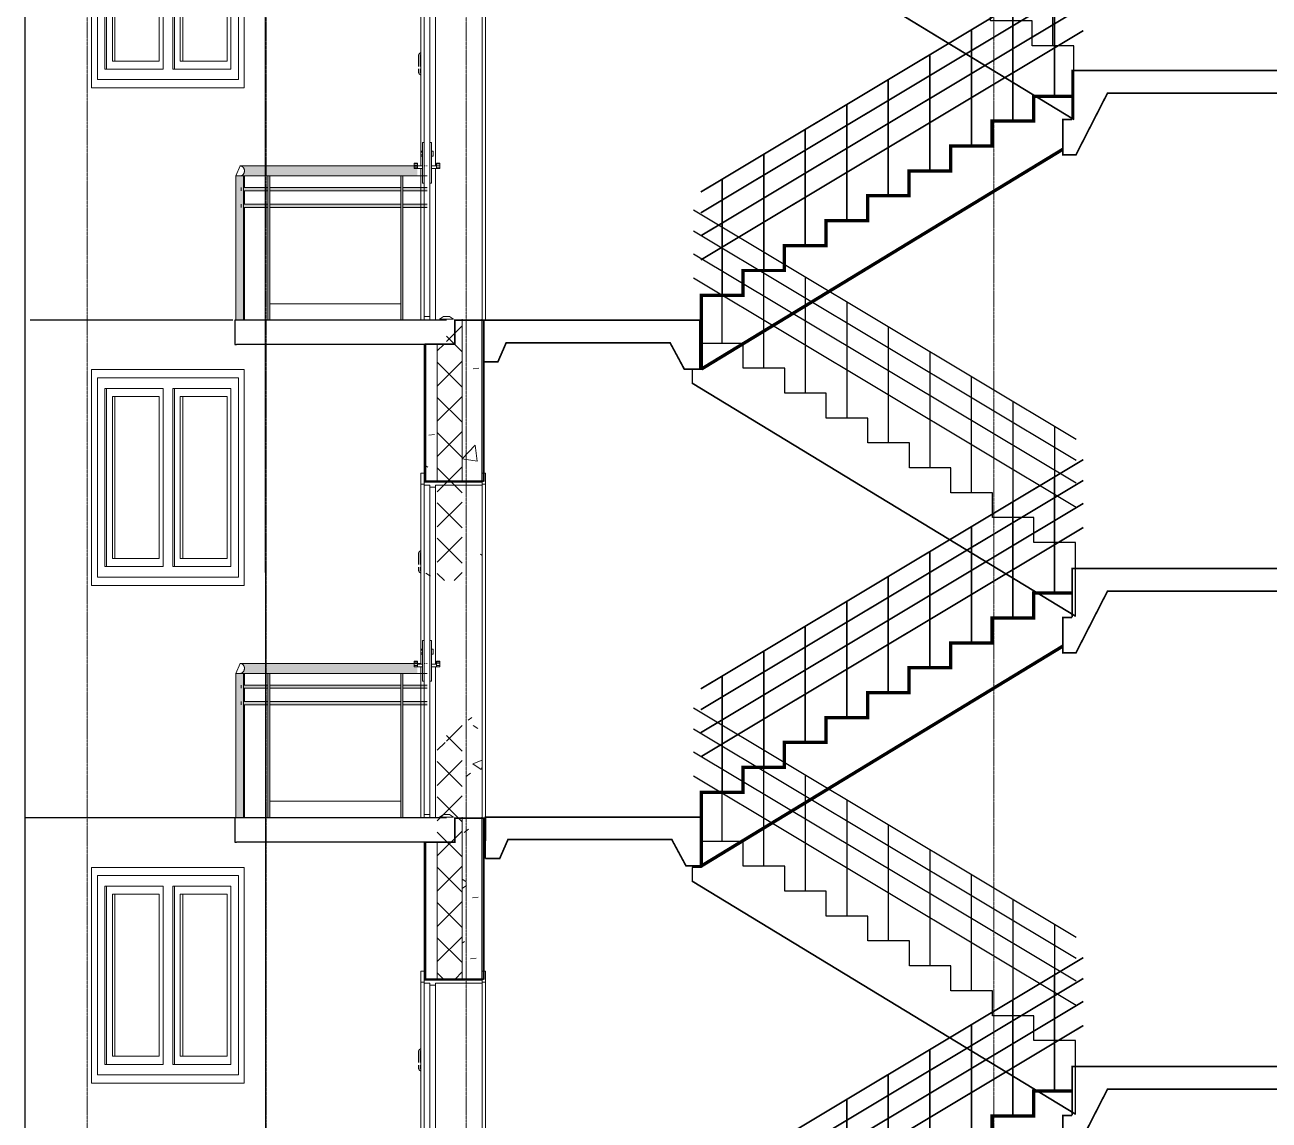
# Model space of a CAD drawing. Header units: inches. Extents: x -2431 to 214825, y 3 to 92804.
# Drawn here: x 155585 to 163076, y 34216 to 40813 of the extents above; entities that cross this region are included whole.
import ezdxf

# ---------------------------------------------------------------- set-up
doc = ezdxf.new("R2010")
doc.units = ezdxf.units.IN
doc.header["$MEASUREMENT"] = 0
doc.linetypes.add('Линия сетки', pattern=[22.225, 12.7, -3.175, 3.175, -3.175])
for name, color, linetype, lineweight in [('A-DOOR', 250, 'Continuous', 9), ('A-DOOR-FRAM', 250, 'Continuous', 18), ('A-GLAZ', 250, 'Continuous', 9), ('A-WALL', 250, 'Continuous', 9), ('A-WALL-PATT', 250, 'Continuous', 25), ('S-GRID', 250, 'Continuous', 9), ('Балясины', 7, 'Continuous', 9), ('Верхние поручни', 7, 'Continuous', 9), ('Ограждение', 7, 'Continuous', 9), ('Поручни', 250, 'Continuous', 18)]:
    doc.layers.add(name, color=color, linetype=linetype, lineweight=lineweight)
pattern_1 = [(50, (164716.3, 27890.75), (728.737, -63.756), [76.2, -838.2]), (355, (164716.3, 27890.75), (-140.97, 764.228), [60.96, -670.56]), (100.451, (164777, 27885.4), (587.77, 700.467), [64.76, -712.36]), (46.184, (164716.3, 28093.95), (1084.316, -168.17), [114.3, -1257.3]), (96.636, (164806.6, 28079.9), (949.61, 989.71), [97.14, -1068.54]), (351.184, (164716.3, 28094), (949.62, 989.7), [91.44, -1005.84]), (21, (164817.9, 28043.15), (606.458, -409.06), [76.2, -838.2]), (326, (164817.9, 28043.15), (247.21, 736.753), [60.96, -670.56]), (71.451, (164868.4, 28009.06), (853.67, 327.685), [64.76, -712.36]), (37.5, (164716.28, 27890.75), (12.3547, 338.22), [33.528, -628.904, 33.528, -647.192, -673.1]), (37.5, (164716.28, 27890.75), (12.3547, 338.22), [-1343.152, 33.528, -639.572]), (7.5, (164716.28, 27890.75), (267.279, 400.722), [33.528, -354.584, 33.528, -613.664, -256.54]), (7.5, (164716.28, 27890.75), (267.279, 400.722), [-1035.304, 33.528, -223.012]), (327.5, (164489.7, 27890.75), (542.3633, -22.9153), [33.528, -220.472, 33.528, -758.952, -1051.56]), (327.5, (164489.7, 27890.75), (542.3633, -22.9153), [-1046.48, 33.528, -1018.032]), (317.5, (164388.1, 27890.75), (592.517, 101.707), [33.528, -296.672, 33.528, -492.76, -746.76]), (317.5, (164388.1, 27890.75), (592.517, 101.707), [-856.488, 33.528, -713.232])]

# ---------------------------------------------------------------- blocks, each defined once
blk = doc.blocks.new('Дверь-Наружная-Двойная-Две_Свет - Дверь-Наружная-Двойная-Две_Свет-345854-Сечение 0')
at = {"layer": 'A-DOOR'}
for p, q in [((-11007.2, 4587.3), (-11007.2, 4521.9)), ((-10997.7, 4522.1), (-10997.7, 4587.3)), ((-11007.2, 4506.7), (-11007.2, 4488.5)), ((-10997.7, 4488.5), (-10997.7, 4506.7))]:
    blk.add_line(p, q, dxfattribs=at)
at = {"layer": 'A-DOOR', "flags": 128}
for points in [[(-10994.6, 4604.1), (-10995.2, 4603.9), (-10995.9, 4603.6), (-10996.5, 4603.4), (-10997.2, 4603.1), (-10997.8, 4602.8), (-10998.4, 4602.5), (-10999, 4602.1), (-10999.6, 4601.7), (-11000.2, 4601.3), (-11000.7, 4600.9), (-11001.2, 4600.4), (-11001.8, 4600), (-11002.3, 4599.5), (-11002.7, 4599), (-11003.2, 4598.4), (-11003.6, 4597.9), (-11004, 4597.3), (-11004.4, 4596.7), (-11004.8, 4596.1), (-11005.1, 4595.5), (-11005.4, 4594.9), (-11005.7, 4594.3), (-11006, 4593.6), (-11006.2, 4593), (-11006.5, 4592.3), (-11006.6, 4591.6), (-11006.8, 4591), (-11006.9, 4590.3), (-11007, 4589.6), (-11007.1, 4588.9), (-11007.2, 4588.2), (-11007.2, 4587.5), (-11007.2, 4587.3)], [(-10994.6, 4604.1), (-10995.2, 4603.9), (-10995.9, 4603.6), (-10996.5, 4603.4), (-10997.2, 4603.1), (-10997.8, 4602.8), (-10998.4, 4602.5), (-10999, 4602.1), (-10999.6, 4601.7), (-11000.2, 4601.3), (-11000.7, 4600.9), (-11001.2, 4600.4), (-11001.8, 4600), (-11002.3, 4599.5), (-11002.7, 4599), (-11003.2, 4598.4), (-11003.6, 4597.9), (-11004, 4597.3), (-11004.4, 4596.7), (-11004.8, 4596.1), (-11005.1, 4595.5), (-11005.4, 4594.9), (-11005.7, 4594.3), (-11006, 4593.6), (-11006.2, 4593), (-11006.5, 4592.3), (-11006.6, 4591.6), (-11006.8, 4591), (-11006.9, 4590.3), (-11007, 4589.6), (-11007.1, 4588.9), (-11007.2, 4588.2), (-11007.2, 4587.5), (-11007.2, 4587.3)], [(-10997.7, 4587.3), (-10997.7, 4587.6), (-10997.6, 4587.9), (-10997.6, 4588.3), (-10997.6, 4588.6), (-10997.5, 4588.9), (-10997.4, 4589.2), (-10997.4, 4589.5), (-10997.3, 4589.8), (-10997.2, 4590.1), (-10997, 4590.4), (-10996.9, 4590.7), (-10996.8, 4591), (-10996.6, 4591.2), (-10996.5, 4591.5), (-10996.3, 4591.8), (-10996.1, 4592), (-10995.9, 4592.3), (-10995.7, 4592.5), (-10995.5, 4592.8), (-10995.3, 4593), (-10995, 4593.2), (-10994.8, 4593.4), (-10994.5, 4593.6), (-10994.3, 4593.8)], [(-10997.7, 4587.3), (-10997.7, 4587.6), (-10997.6, 4587.9), (-10997.6, 4588.3), (-10997.6, 4588.6), (-10997.5, 4588.9), (-10997.4, 4589.2), (-10997.4, 4589.5), (-10997.3, 4589.8), (-10997.2, 4590.1), (-10997, 4590.4), (-10996.9, 4590.7), (-10996.8, 4591), (-10996.6, 4591.2), (-10996.5, 4591.5), (-10996.3, 4591.8), (-10996.1, 4592), (-10995.9, 4592.3), (-10995.7, 4592.5), (-10995.5, 4592.8), (-10995.3, 4593), (-10995, 4593.2), (-10994.8, 4593.4), (-10994.5, 4593.6), (-10994.3, 4593.8)], [(-11007.2, 4488.5), (-11007.2, 4487.8), (-11007.1, 4487.1), (-11007.1, 4486.4), (-11007, 4485.7), (-11006.8, 4485), (-11006.7, 4484.3), (-11006.5, 4483.7), (-11006.3, 4483), (-11006.1, 4482.3), (-11005.8, 4481.7), (-11005.5, 4481.1), (-11005.2, 4480.4), (-11004.9, 4479.8), (-11004.5, 4479.2), (-11004.1, 4478.6), (-11003.7, 4478.1), (-11003.3, 4477.5), (-11002.9, 4477), (-11002.4, 4476.5), (-11001.9, 4476), (-11001.4, 4475.5), (-11000.9, 4475), (-11000.3, 4474.6), (-10999.7, 4474.2), (-10999.2, 4473.8), (-10998.6, 4473.4), (-10998, 4473.1), (-10997.3, 4472.8), (-10996.7, 4472.5), (-10996.1, 4472.2), (-10995.4, 4472), (-10994.7, 4471.8), (-10994.1, 4471.6)], [(-11007.2, 4488.5), (-11007.2, 4487.8), (-11007.1, 4487.1), (-11007.1, 4486.4), (-11007, 4485.7), (-11006.8, 4485), (-11006.7, 4484.3), (-11006.5, 4483.7), (-11006.3, 4483), (-11006.1, 4482.3), (-11005.8, 4481.7), (-11005.5, 4481.1), (-11005.2, 4480.4), (-11004.9, 4479.8), (-11004.5, 4479.2), (-11004.1, 4478.6), (-11003.7, 4478.1), (-11003.3, 4477.5), (-11002.9, 4477), (-11002.4, 4476.5), (-11001.9, 4476), (-11001.4, 4475.5), (-11000.9, 4475), (-11000.3, 4474.6), (-10999.7, 4474.2), (-10999.2, 4473.8), (-10998.6, 4473.4), (-10998, 4473.1), (-10997.3, 4472.8), (-10996.7, 4472.5), (-10996.1, 4472.2), (-10995.4, 4472), (-10994.7, 4471.8), (-10994.1, 4471.6)], [(-10994.2, 4481.9), (-10994.5, 4482.1), (-10994.7, 4482.3), (-10995, 4482.5), (-10995.2, 4482.7), (-10995.4, 4483), (-10995.6, 4483.2), (-10995.8, 4483.4), (-10996, 4483.7), (-10996.2, 4483.9), (-10996.4, 4484.2), (-10996.6, 4484.5), (-10996.7, 4484.8), (-10996.9, 4485), (-10997, 4485.3), (-10997.1, 4485.6), (-10997.2, 4485.9), (-10997.3, 4486.2), (-10997.4, 4486.5), (-10997.5, 4486.8), (-10997.5, 4487.2), (-10997.6, 4487.5), (-10997.6, 4487.8), (-10997.7, 4488.1), (-10997.7, 4488.4), (-10997.7, 4488.5)], [(-10994.2, 4481.9), (-10994.5, 4482.1), (-10994.7, 4482.3), (-10995, 4482.5), (-10995.2, 4482.7), (-10995.4, 4483), (-10995.6, 4483.2), (-10995.8, 4483.4), (-10996, 4483.7), (-10996.2, 4483.9), (-10996.4, 4484.2), (-10996.6, 4484.5), (-10996.7, 4484.8), (-10996.9, 4485), (-10997, 4485.3), (-10997.1, 4485.6), (-10997.2, 4485.9), (-10997.3, 4486.2), (-10997.4, 4486.5), (-10997.5, 4486.8), (-10997.5, 4487.2), (-10997.6, 4487.5), (-10997.6, 4487.8), (-10997.7, 4488.1), (-10997.7, 4488.4)]]:
    blk.add_lwpolyline(points, dxfattribs=at)
blk = doc.blocks.new('Дверь-Наружная-Двойная-Полное остекление-Деревянный_фасад - 1500 x 2000 мм-347512-Сечение 0')
at = {"layer": 'A-DOOR'}
for p, q in [((-10994.3, 2071.4), (-10994.3, 2006.4)), ((-10974.3, 2071.4), (-10994.3, 2071.4)), ((-10974.3, 2025), (-10974.3, 2071.4)), ((-10624.3, 2071.4), (-10624.3, 2025)), ((-10604.3, 2071.4), (-10624.3, 2071.4)), ((-10604.3, 2006.4), (-10604.3, 2071.4)), ((-10994.3, 2006.4), (-10974.3, 2006.4)), ((-10994.3, 2006.4), (-10994.3, 1011.9)), ((-10974.3, 2006.4), (-10974.3, 2018.7)), ((-10624.3, 2018.7), (-10624.3, 2006.4)), ((-10624.3, 2006.4), (-10604.3, 2006.4)), ((-10604.3, 2006.4), (-10604.3, 0)), ((-10974.3, 1064.4), (-10984.3, 1064.4)), ((-10984.3, 1039.4), (-10984.3, 1064.4)), ((-10929.3, 1064.4), (-10939.3, 1064.4)), ((-10929.3, 1064.4), (-10929.3, 1039.4)), ((-10994.3, 1004.6), (-10994.3, 1011.9)), ((-10994.3, 1011.9), (-10984.3, 1011.9)), ((-10984.3, 1004.9), (-10994.3, 1004.9)), ((-10994.3, 996.9), (-10994.3, 1004.6)), ((-10994.3, 989.2), (-10994.3, 996.9)), ((-10994.3, 981.9), (-10994.3, 989.2)), ((-10994.3, 988.9), (-10984.3, 988.9)), ((-10984.3, 981.9), (-10994.3, 981.9)), ((-10994.3, 981.9), (-10994.3, 922.1)), ((-10984.3, 844.4), (-10984.3, 1039.4)), ((-10929.3, 1039.4), (-10929.3, 844.4)), ((-10929.3, 1011.9), (-10919.3, 1011.9)), ((-10929.3, 981.9), (-10919.3, 981.9)), ((-10919.3, 1011.9), (-10919.3, 981.9)), ((-11034.3, 936.6), (-11034.3, 939.4)), ((-11014.3, 939.4), (-11034.3, 939.4)), ((-11034.3, 927.4), (-11034.3, 936.6)), ((-11014.3, 936.6), (-11034.3, 936.6)), ((-11034.3, 914.4), (-11034.3, 927.4)), ((-11014.3, 927.4), (-11034.3, 927.4)), ((-11034.3, 906.4), (-11034.3, 914.4)), ((-11034.3, 914.4), (-11014.3, 914.4)), ((-11034.3, 906.4), (-11014.3, 906.4)), ((-11014.3, 939.4), (-11014.3, 936.6)), ((-11014.3, 936.6), (-11014.3, 927.4)), ((-11014.3, 927.4), (-11014.3, 914.4)), ((-10984.3, 922.4), (-11014.3, 922.4)), ((-11014.3, 914.4), (-11014.3, 912.4)), ((-11014.3, 912.4), (-11014.3, 914.4)), ((-11014.3, 912.3), (-11014.3, 910.6)), ((-11014.3, 910.5), (-11014.3, 912.3)), ((-11014.3, 910.4), (-11014.3, 908.9)), ((-11014.3, 908.9), (-11014.3, 910.4)), ((-11014.3, 907.7), (-11014.3, 906.8)), ((-11014.3, 906.7), (-11014.3, 907.5)), ((-11014.3, 906.4), (-10984.3, 906.4)), ((-10994.3, 906.7), (-10994.3, 0)), ((-10899.3, 922.4), (-10929.3, 922.4)), ((-10929.3, 906.4), (-10899.3, 906.4)), ((-10899.3, 936.6), (-10899.3, 939.4)), ((-10899.3, 939.4), (-10879.3, 939.4)), ((-10899.3, 927.4), (-10899.3, 936.6)), ((-10899.3, 936.6), (-10879.3, 936.6)), ((-10899.3, 914.4), (-10899.3, 927.4)), ((-10899.3, 927.4), (-10879.3, 927.4)), ((-10899.3, 912.4), (-10899.3, 914.4)), ((-10899.3, 914.4), (-10879.3, 914.4)), ((-10899.3, 914.4), (-10899.3, 912.4)), ((-10899.3, 910.6), (-10899.3, 912.3)), ((-10899.3, 912.3), (-10899.3, 910.5)), ((-10899.3, 908.9), (-10899.3, 910.4)), ((-10899.3, 910.4), (-10899.3, 908.9)), ((-10899.3, 906.8), (-10899.3, 907.7)), ((-10899.3, 907.5), (-10899.3, 906.7)), ((-10899.3, 906.4), (-10879.3, 906.4)), ((-10879.3, 939.4), (-10879.3, 936.6)), ((-10879.3, 936.6), (-10879.3, 927.4)), ((-10879.3, 927.4), (-10879.3, 914.4)), ((-10879.3, 914.4), (-10879.3, 906.4)), ((-10984.3, 819.4), (-10984.3, 844.4)), ((-10929.3, 844.4), (-10929.3, 819.4)), ((-10984.3, 819.4), (-10974.3, 819.4)), ((-10939.3, 819.4), (-10929.3, 819.4)), ((-10856.5, 15), (-10881.9, 0)), ((-10821.5, 15), (-10856.5, 15)), ((-10796.1, 0), (-10821.5, 15)), ((-10881.9, 0), (-10796.1, 0))]:
    blk.add_line(p, q, dxfattribs=at)
at = {"layer": 'A-DOOR', "lineweight": 18}
for p, q in [((-10974.3, 2000), (-10974.3, 15)), ((-10939.3, 2000), (-10974.3, 2000)), ((-10939.3, 15), (-10939.3, 2000)), ((-10974.3, 15), (-10939.3, 15))]:
    blk.add_line(p, q, dxfattribs=at)
at = {"layer": 'A-DOOR-FRAM'}
for p, q in [((-10974.3, 2018.7), (-10974.3, 2025)), ((-10974.3, 2025), (-10624.3, 2025)), ((-10624.3, 2025), (-10624.3, 2018.7)), ((-10624.3, 2018.7), (-10974.3, 2018.7)), ((-10974.3, 2018.7), (-10974.3, 2000)), ((-10974.3, 2000), (-10939.3, 2000)), ((-10939.3, 2000), (-10939.3, 1987.3)), ((-10939.3, 1987.3), (-10904.4, 1987.3)), ((-10904.4, 1987.3), (-10904.4, 2000)), ((-10904.4, 2000), (-10624.3, 2000)), ((-10624.3, 2000), (-10624.3, 2018.7))]:
    blk.add_line(p, q, dxfattribs=at)
at = {"layer": 'A-DOOR-FRAM', "lineweight": 9}
for p, q in [((-10904.4, 1987.3), (-10904.4, 922.1)), ((-10624.3, 2000), (-10624.3, 0)), ((-10904.4, 906.8), (-10904.4, 0)), ((-10974.3, 15), (-10974.3, 0)), ((-10939.3, 15), (-10939.3, 0))]:
    blk.add_line(p, q, dxfattribs=at)
blk = doc.blocks.new('Ограждение - 50 x 12 мм-319649-Сечение 0')
at = {"layer": 'Балясины'}
for p, q in [((-12146, 4400), (-12146, 4469.8)), ((-12100.7, 4469.8), (-12146, 4469.8)), ((-12095.7, 4469.8), (-12100.7, 4469.8)), ((-12100.7, 4469.8), (-12100.7, 3600)), ((-12095.7, 4400), (-12095.7, 4469.8)), ((-12146, 4300), (-12146, 4380)), ((-12095.7, 4300), (-12095.7, 4380)), ((-12146, 3600), (-12146, 4280)), ((-12095.7, 3600), (-12095.7, 4280))]:
    blk.add_line(p, q, dxfattribs=at)
blk = doc.blocks.new('Ограждение - 50 x 12 мм-V30-Сечение 0')
at = {"layer": 'Балясины'}
for p, q in [((-11941.6, 4469.8), (-11953.6, 4469.8)), ((-11953.6, 4469.8), (-11953.6, 3600)), ((-11941.6, 3600), (-11941.6, 4469.8))]:
    blk.add_line(p, q, dxfattribs=at)
blk = doc.blocks.new('Ограждение - 800 мм-V31-Сечение 0')
at = {"layer": 'Балясины'}
blk.add_line((-11941.6, 3700), (-11153.6, 3700), dxfattribs=at)
blk = doc.blocks.new('Ограждение - Ограждение-356374-Сечение 0')
for p, q in [((-12120.4, 40530), (-12146, 40469.8)), ((-12146, 40469.8), (-12146, 39600))]:
    blk.add_line(p, q)
at = {"layer": 'Верхние поручни'}
for p, q in [((-11034.3, 40530), (-12120.4, 40530)), ((-11006.7, 40530), (-11014.3, 40530)), ((-10994.3, 40530), (-10998.1, 40530)), ((-12120.4, 40470), (-10994.3, 40470))]:
    blk.add_line(p, q, dxfattribs=at)
for points, knots in [([(-12095, 40500), (-12094.9, 40502.3), (-12095.3, 40505.7), (-12096.3, 40509.9), (-12097.4, 40512.7), (-12098.6, 40515.3), (-12099.9, 40517.7), (-12101.1, 40519.5), (-12102.1, 40520.8), (-12102.9, 40521.7), (-12103.7, 40522.6), (-12104.8, 40523.6), (-12106.1, 40524.8), (-12107.8, 40526.1), (-12109.6, 40527.1), (-12111.4, 40528), (-12113.1, 40528.8), (-12114.9, 40529.3), (-12117.4, 40529.8), (-12119.8, 40530.1), (-12122.1, 40530), (-12123.3, 40529.8), (-12123.8, 40529.7)], [0, 0, 0, 0, 0.0555556, 0.0833333, 0.1111111, 0.1388889, 0.1666667, 0.1944444, 0.2083333, 0.2222222, 0.2361111, 0.25, 0.2777778, 0.3055556, 0.3333333, 0.3611111, 0.3888889, 0.4166667, 0.4444444, 0.5, 0.5277778, 0.5506367, 0.5506367, 0.5506367, 0.5506367]), ([(-12123.8, 40470.3), (-12122.7, 40470.1), (-12120.9, 40470), (-12118.6, 40470.1), (-12116.8, 40470.3), (-12114.9, 40470.7), (-12113.2, 40471.2), (-12111.7, 40471.8), (-12110.5, 40472.4), (-12109.4, 40472.9), (-12108.3, 40473.6), (-12106.6, 40474.8), (-12104.9, 40476.2), (-12103.6, 40477.5), (-12103, 40478.2), (-12102.6, 40478.7), (-12101.5, 40479.9), (-12099.8, 40482.3), (-12098.4, 40485), (-12097.5, 40487), (-12097, 40488.4), (-12096.1, 40490.9), (-12095.2, 40494.8), (-12095, 40498.2), (-12095, 40500)], [0.4497023, 0.4497023, 0.4497023, 0.4497023, 0.5, 0.5277778, 0.5555556, 0.5833333, 0.6111111, 0.6388889, 0.6527778, 0.6666667, 0.6875, 0.7083333, 0.75, 0.7708333, 0.7760417, 0.78125, 0.7916667, 0.8333333, 0.875, 0.8854167, 0.8958333, 0.9166667, 0.9583333, 1, 1, 1, 1])]:
    blk.add_open_spline(points, degree=3, knots=knots, dxfattribs=at)
at = {"layer": 'Поручни', "color": 7, "lineweight": 9}
for p, q in [((-12114.5, 40380), (-12114.5, 40400)), ((-12097.9, 40400), (-11953.6, 40400)), ((-11953.6, 40380), (-12097.9, 40380)), ((-11941.6, 40400), (-11153.6, 40400)), ((-11153.6, 40380), (-11941.6, 40380)), ((-11141.6, 40400), (-10994.3, 40400)), ((-10994.3, 40380), (-11141.6, 40380)), ((-12114.5, 40280), (-12114.5, 40300)), ((-12097.9, 40300), (-11953.6, 40300)), ((-11941.6, 40300), (-11153.6, 40300)), ((-11141.6, 40300), (-10994.3, 40300)), ((-11953.6, 40280), (-12097.9, 40280)), ((-11153.6, 40280), (-11941.6, 40280)), ((-10994.3, 40280), (-11141.6, 40280))]:
    blk.add_line(p, q, dxfattribs=at)
for name, p in [('Ограждение - 50 x 12 мм-319649-Сечение 0', (0, 36000)), ('Ограждение - 50 x 12 мм-V30-Сечение 0', (0, 36000)), ('Ограждение - 50 x 12 мм-V30-Сечение 0', (800, 36000)), ('Ограждение - 800 мм-V31-Сечение 0', (0, 36000))]:
    blk.add_blockref(name, p)
blk = doc.blocks.new('Окно 2-Распашное - Один переплет с многокамерным стеклопакетом - 30674-99 - Окно 2-Распашное - Один переплет с многокамерным стеклопакетом - 30674-99-371209-Сечение 0')
at = {"layer": 'A-GLAZ'}
for p, q in [((-13236.2, 4500), (-13236.2, 5800)), ((-12317, 5800), (-13236.2, 5800)), ((-12317, 4500), (-12317, 5800)), ((-13200.9, 5750), (-13200.9, 4550)), ((-12352.3, 5750), (-13200.9, 5750)), ((-13200.9, 4550), (-13200.9, 5750)), ((-13200.9, 5750), (-12352.3, 5750)), ((-12352.3, 5750), (-12352.3, 4550)), ((-12352.3, 5750), (-12352.3, 4550)), ((-13156.3, 4613), (-13156.3, 5687)), ((-13156.3, 5687), (-12805.6, 5687)), ((-13146.4, 5687), (-13146.4, 4613)), ((-13110.4, 4662), (-13110.4, 5638)), ((-13110.4, 5638), (-12828.9, 5638)), ((-13096.2, 5638), (-13096.2, 4662)), ((-12828.9, 5638), (-12828.9, 4662)), ((-12805.6, 5687), (-12805.6, 4613)), ((-12747.6, 4613), (-12747.6, 5687)), ((-12747.6, 5687), (-12396.9, 5687)), ((-12737.7, 5687), (-12737.7, 4613)), ((-12701.7, 5638), (-12701.7, 4662)), ((-12701.7, 5638), (-12420.2, 5638)), ((-12687.5, 4662), (-12687.5, 5638)), ((-12420.2, 5638), (-12420.2, 4662)), ((-12396.9, 5687), (-12396.9, 4613)), ((-12828.9, 4662), (-13110.4, 4662)), ((-12701.7, 4662), (-12420.2, 4662)), ((-12805.6, 4613), (-13156.3, 4613)), ((-12396.9, 4613), (-12747.6, 4613)), ((-13236.2, 4500), (-12317, 4500)), ((-12352.3, 4550), (-13200.9, 4550)), ((-12352.3, 4550), (-13200.9, 4550))]:
    blk.add_line(p, q, dxfattribs=at)

msp = doc.modelspace()

# ---------------------------------------------------------------- hatches: boundary and pattern name
h = msp.add_hatch(color=256)
h.dxf.hatch_style = 1
edge = h.paths.add_edge_path()
edge.add_line((156910.12448, 39963.77957), (156881.74339, 39963.77957))
edge.add_spline(control_points=[(156881.74339, 39963.77957), (156881.74666, 39963.77957), (156882.96588, 39963.77888), (156884.80657, 39963.62267), (156887.2606, 39963.09241), (156889.05393, 39962.53817), (156890.83378, 39961.82063), (156892.63116, 39960.92209), (156894.38542, 39959.84676), (156896.05897, 39958.60314), (156897.42854, 39957.40298), (156898.51369, 39956.3314), (156899.3291, 39955.46539), (156900.12485, 39954.54085), (156901.13463, 39953.23897), (156902.32065, 39951.47181), (156903.62605, 39949.11466), (156904.8263, 39946.50076), (156905.86844, 39943.63341), (156906.91668, 39939.51591), (156907.24624, 39936.12438), (156907.18674, 39933.77957)], knot_values=[0, 0, 0, 0, 0.0001492575, 0.055704813, 0.0834825908, 0.1112603686, 0.1390381464, 0.1668159242, 0.1945937019, 0.2223714797, 0.2501492575, 0.2640381464, 0.2779270353, 0.2918159242, 0.305704813, 0.3334825908, 0.3612603686, 0.3890381464, 0.4168159242, 0.4445937019, 0.5001492575, 0.5001492575, 0.5001492575, 0.5001492575], degree=3, periodic=0)
edge.add_spline(control_points=[(156907.18674, 39933.77957), (156907.23093, 39932.02324), (156907.00749, 39928.60252), (156906.10109, 39924.67103), (156905.2236, 39922.13943), (156904.66267, 39920.75833), (156903.78501, 39918.76009), (156902.34315, 39916.03528), (156900.70684, 39913.71183), (156899.62144, 39912.4315), (156899.21566, 39911.9804), (156898.60557, 39911.32172), (156897.27962, 39909.99044), (156895.62886, 39908.60419), (156893.92753, 39907.4258), (156892.751, 39906.7239), (156891.7024, 39906.17366), (156890.51421, 39905.60869), (156889.02939, 39905.01246), (156887.23923, 39904.4614), (156885.40318, 39904.06583), (156883.55706, 39903.83102), (156882.34813, 39903.77967), (156881.74291, 39903.77957)], knot_values=[0.5001254431, 0.5001254431, 0.5001254431, 0.5001254431, 0.5417921098, 0.5834587764, 0.6042921098, 0.6147087764, 0.6251254431, 0.6667921098, 0.7084587764, 0.7188754431, 0.7240837764, 0.7292921098, 0.7501254431, 0.7917921098, 0.8126254431, 0.8334587764, 0.8473476653, 0.8612365542, 0.889014332, 0.9167921098, 0.9445698875, 0.9723476653, 1, 1, 1, 1], degree=3, periodic=0)
edge.add_line((156882.83572, 39903.77957), (156910.12448, 39903.77957))
edge.add_line((156910.12448, 39903.77957), (156910.12448, 39963.77957))
h.paths.add_polyline_path([(156945.47982, 39963.77957), (156910.12448, 39963.77957), (156910.12448, 39903.77957), (156945.47982, 39903.77957)])
h.paths.add_polyline_path([(157077.85952, 39963.77957), (156945.47982, 39963.77957), (156945.47982, 39903.77957), (157077.85952, 39903.77957)])
h = msp.add_hatch(color=256)
h.dxf.hatch_style = 1
h.paths.add_polyline_path([(157948.71494, 39963.77957), (157077.85952, 39963.77957), (157077.85952, 39903.77957), (157948.71494, 39903.77957)])
h = msp.add_hatch(color=256)
h.dxf.hatch_style = 1
h.paths.add_polyline_path([(156901.43763, 39903.47264), (156856.16843, 39903.47264), (156856.16843, 39883.6261), (156901.43763, 39883.6261)])
h.paths.add_polyline_path([(156901.43763, 39883.6261), (156856.16843, 39883.6261), (156856.16843, 39833.6261), (156901.43763, 39833.6261)])
h.paths.add_polyline_path([(156901.43763, 39833.6261), (156856.16843, 39833.6261), (156856.16843, 39033.6261), (156901.43763, 39033.6261)])
h.paths.add_polyline_path([(157048.60506, 39833.6261), (156904.27353, 39833.6261), (156901.43763, 39833.6261), (156901.43763, 39033.6261), (156906.53275, 39033.6261), (156906.53275, 39713.6261), (157048.60506, 39713.6261), (157048.60506, 39733.6261), (156906.53275, 39733.6261), (156906.53275, 39813.6261), (157048.60506, 39813.6261)])
h.paths.add_polyline_path([(157060.60506, 39903.47264), (157048.60506, 39903.47264), (157048.60506, 39033.6261), (157060.60506, 39033.6261)])
h.paths.add_polyline_path([(157848.60506, 39833.6261), (157077.85952, 39833.6261), (157077.85952, 39813.6261), (157848.60506, 39813.6261)])
h.paths.add_polyline_path([(157077.85952, 39833.6261), (157060.60506, 39833.6261), (157060.60506, 39813.6261), (157077.85952, 39813.6261)])
h.paths.add_polyline_path([(157848.60506, 39733.6261), (157077.85952, 39733.6261), (157077.85952, 39713.6261), (157848.60506, 39713.6261)])
h.paths.add_polyline_path([(157077.85952, 39733.6261), (157060.60506, 39733.6261), (157060.60506, 39713.6261), (157077.85952, 39713.6261)])
h.paths.add_polyline_path([(157860.60506, 39903.47264), (157848.60506, 39903.47264), (157848.60506, 39033.6261), (157860.60506, 39033.6261)])
h.paths.add_polyline_path([(158007.85952, 39833.6261), (157860.60506, 39833.6261), (157860.60506, 39813.6261), (158007.85952, 39813.6261)])
h.paths.add_polyline_path([(158007.85952, 39733.6261), (157860.60506, 39733.6261), (157860.60506, 39713.6261), (158007.85952, 39713.6261)])
h = msp.add_hatch(color=256)
h.dxf.hatch_style = 1
edge = h.paths.add_edge_path()
edge.add_line((156910.12448, 36966.90781), (156881.74339, 36966.90781))
edge.add_spline(control_points=[(156881.74339, 36966.90781), (156881.74666, 36966.90781), (156882.96588, 36966.90712), (156884.80657, 36966.75091), (156887.2606, 36966.22065), (156889.05393, 36965.66642), (156890.83378, 36964.94887), (156892.63116, 36964.05033), (156894.38542, 36962.975), (156896.05897, 36961.73138), (156897.42854, 36960.53122), (156898.51369, 36959.45964), (156899.3291, 36958.59363), (156900.12485, 36957.6691), (156901.13463, 36956.36721), (156902.32065, 36954.60005), (156903.62605, 36952.2429), (156904.8263, 36949.629), (156905.86844, 36946.76165), (156906.91668, 36942.64415), (156907.24624, 36939.25263), (156907.18674, 36936.90781)], knot_values=[0, 0, 0, 0, 0.0001492575, 0.055704813, 0.0834825908, 0.1112603686, 0.1390381464, 0.1668159242, 0.1945937019, 0.2223714797, 0.2501492575, 0.2640381464, 0.2779270353, 0.2918159242, 0.305704813, 0.3334825908, 0.3612603686, 0.3890381464, 0.4168159242, 0.4445937019, 0.5001492575, 0.5001492575, 0.5001492575, 0.5001492575], degree=3, periodic=0)
edge.add_spline(control_points=[(156907.18674, 36936.90781), (156907.23093, 36935.15148), (156907.00749, 36931.73076), (156906.10109, 36927.79928), (156905.2236, 36925.26767), (156904.66267, 36923.88657), (156903.78501, 36921.88833), (156902.34315, 36919.16352), (156900.70684, 36916.84007), (156899.62144, 36915.55974), (156899.21566, 36915.10864), (156898.60557, 36914.44996), (156897.27962, 36913.11868), (156895.62886, 36911.73243), (156893.92753, 36910.55404), (156892.751, 36909.85214), (156891.7024, 36909.3019), (156890.51421, 36908.73693), (156889.02939, 36908.1407), (156887.23923, 36907.58964), (156885.40318, 36907.19407), (156883.55706, 36906.95926), (156882.34813, 36906.90791), (156881.74291, 36906.90781)], knot_values=[0.5001254431, 0.5001254431, 0.5001254431, 0.5001254431, 0.5417921098, 0.5834587764, 0.6042921098, 0.6147087764, 0.6251254431, 0.6667921098, 0.7084587764, 0.7188754431, 0.7240837764, 0.7292921098, 0.7501254431, 0.7917921098, 0.8126254431, 0.8334587764, 0.8473476653, 0.8612365542, 0.889014332, 0.9167921098, 0.9445698875, 0.9723476653, 1, 1, 1, 1], degree=3, periodic=0)
edge.add_line((156882.83572, 36906.90781), (156910.12448, 36906.90781))
edge.add_line((156910.12448, 36906.90781), (156910.12448, 36966.90781))
h.paths.add_polyline_path([(156945.47982, 36966.90781), (156910.12448, 36966.90781), (156910.12448, 36906.90781), (156945.47982, 36906.90781)])
h.paths.add_polyline_path([(157077.85952, 36966.90781), (156945.47982, 36966.90781), (156945.47982, 36906.90781), (157077.85952, 36906.90781)])
h = msp.add_hatch(color=256)
h.dxf.hatch_style = 1
h.paths.add_polyline_path([(157948.71494, 36966.90781), (157077.85952, 36966.90781), (157077.85952, 36906.90781), (157948.71494, 36906.90781)])
h = msp.add_hatch(color=256)
h.dxf.hatch_style = 1
h.paths.add_polyline_path([(156901.43763, 36906.60088), (156856.16843, 36906.60088), (156856.16843, 36886.75435), (156901.43763, 36886.75435)])
h.paths.add_polyline_path([(156901.43763, 36886.75435), (156856.16843, 36886.75435), (156856.16843, 36836.75435), (156901.43763, 36836.75435)])
h.paths.add_polyline_path([(156901.43763, 36836.75435), (156856.16843, 36836.75435), (156856.16843, 36036.75435), (156901.43763, 36036.75435)])
h.paths.add_polyline_path([(157048.60506, 36836.75435), (156904.27353, 36836.75435), (156901.43763, 36836.75435), (156901.43763, 36036.75435), (156906.53275, 36036.75435), (156906.53275, 36716.75435), (157048.60506, 36716.75435), (157048.60506, 36736.75435), (156906.53275, 36736.75435), (156906.53275, 36816.75435), (157048.60506, 36816.75435)])
h.paths.add_polyline_path([(157060.60506, 36906.60088), (157048.60506, 36906.60088), (157048.60506, 36036.75435), (157060.60506, 36036.75435)])
h.paths.add_polyline_path([(157848.60506, 36836.75435), (157077.85952, 36836.75435), (157077.85952, 36816.75435), (157848.60506, 36816.75435)])
h.paths.add_polyline_path([(157077.85952, 36836.75435), (157060.60506, 36836.75435), (157060.60506, 36816.75435), (157077.85952, 36816.75435)])
h.paths.add_polyline_path([(157848.60506, 36736.75435), (157077.85952, 36736.75435), (157077.85952, 36716.75435), (157848.60506, 36716.75435)])
h.paths.add_polyline_path([(157077.85952, 36736.75435), (157060.60506, 36736.75435), (157060.60506, 36716.75435), (157077.85952, 36716.75435)])
h.paths.add_polyline_path([(157860.60506, 36906.60088), (157848.60506, 36906.60088), (157848.60506, 36036.75435), (157860.60506, 36036.75435)])
h.paths.add_polyline_path([(158007.85952, 36836.75435), (157860.60506, 36836.75435), (157860.60506, 36816.75435), (158007.85952, 36816.75435)])
h.paths.add_polyline_path([(158007.85952, 36736.75435), (157860.60506, 36736.75435), (157860.60506, 36716.75435), (158007.85952, 36716.75435)])
at = {"layer": 'A-WALL-PATT', "lineweight": 9}
h = msp.add_hatch(dxfattribs=at)
h.set_pattern_fill('FP_2', color=256, style=0, pattern_type=2)
h.set_pattern_definition([(45, (164716.28, 27890.75), (-106.066, 106.066), []), (135, (164716.28, 27890.75), (-106.066, -106.066), [])])
h.paths.add_polyline_path([(158123.55952, 38890.74682), (158068.20952, 38890.74682), (158068.20952, 37465.74682), (158218.20952, 37465.74682), (158218.20952, 39040.74682), (158123.55952, 39040.74682)])
h = msp.add_hatch(dxfattribs=at)
h.set_pattern_fill('FP_1', color=256, style=0, pattern_type=2)
h.set_pattern_definition(pattern_1)
h.paths.add_polyline_path([(158218.20952, 37465.74682), (158338.20952, 37465.74682), (158338.20952, 39040.74682), (158218.20952, 39040.74682), (158218.20952, 37894.40709)], flags=0)
h = msp.add_hatch(dxfattribs=at)
h.set_pattern_fill('FP_1', color=256, style=0, pattern_type=2)
h.set_pattern_definition(pattern_1)
h.paths.add_polyline_path([(157988.20952, 37465.74682), (158068.20952, 37465.74682), (158068.20952, 38890.74682), (157988.20952, 38890.74682), (157988.20952, 37894.40709)])
h = msp.add_hatch(dxfattribs=at)
h.set_pattern_fill('FP_2', color=256, style=0, pattern_type=2)
h.set_pattern_definition([(45, (164716.28, 29090.75), (-106.066, 106.066), []), (135, (164716.28, 29090.75), (-106.066, -106.066), [])])
h.paths.add_polyline_path([(158123.55952, 36490.74682), (158068.20952, 36490.74682), (158068.20952, 35065.74682), (158218.20952, 35065.74682), (158218.20952, 36640.74682), (158123.55952, 36640.74682)])
h = msp.add_hatch(dxfattribs=at)
h.set_pattern_fill('FP_1', color=256, style=0, pattern_type=2)
h.set_pattern_definition([(50, (164716.3, 29090.75), (728.737, -63.756), [76.2, -838.2]), (355, (164716.3, 29090.75), (-140.97, 764.23), [60.96, -670.56]), (100.451, (164777, 29085.4), (587.77, 700.467), [64.76, -712.36]), (46.184, (164716.3, 29293.95), (1084.32, -168.17), [114.3, -1257.3]), (96.636, (164806.6, 29279.9), (949.61, 989.71), [97.14, -1068.54]), (351.184, (164716.3, 29294), (949.62, 989.7), [91.44, -1005.84]), (21, (164817.9, 29243.15), (606.458, -409.06), [76.2, -838.2]), (326, (164817.9, 29243.15), (247.21, 736.753), [60.96, -670.56]), (71.451, (164868.4, 29209.06), (853.67, 327.685), [64.76, -712.36]), (37.5, (164716.28, 29090.75), (12.355, 338.22), [33.528, -628.904, 33.528, -647.192, -673.1]), (37.5, (164716.28, 29090.75), (12.355, 338.22), [-1343.152, 33.528, -639.572]), (7.5, (164716.28, 29090.75), (267.279, 400.722), [33.528, -354.584, 33.528, -613.664, -256.54]), (7.5, (164716.28, 29090.75), (267.279, 400.722), [-1035.304, 33.528, -223.012]), (327.5, (164489.7, 29090.75), (542.363, -22.915), [33.528, -220.472, 33.528, -758.952, -1051.56]), (327.5, (164489.7, 29090.75), (542.363, -22.915), [-1046.48, 33.528, -1018.032]), (317.5, (164388.1, 29090.75), (592.517, 101.707), [33.528, -296.672, 33.528, -492.76, -746.76]), (317.5, (164388.1, 29090.75), (592.517, 101.707), [-856.49, 33.53, -713.23])])
h.paths.add_polyline_path([(158231.77515, 35065.74682), (158338.20952, 35065.74682), (158338.20952, 36640.74682), (158218.20952, 36640.74682), (158218.20952, 35065.74682)], flags=0)

# ---------------------------------------------------------------- linework, layer by layer
for p, q in [((155585.37393, 41890.74682), (155585.37393, 11797.39792)), ((161899.43466, 40244.13716), (159592.30013, 41648.11115)), ((159658.22656, 38739.91779), (161834.85189, 40064.47226)), ((156838.17014, 39033.6261), (155617.89809, 39033.6261)), ((158123.55952, 39033.6261), (156849.0426, 39033.6261)), ((156849.0426, 39033.6261), (156849.0426, 38887.3341)), ((156849.0426, 38887.3341), (156860.31444, 38887.3341)), ((158123.55952, 38887.40864), (156860.31444, 38887.40864)), ((161909.88218, 37251.13279), (159602.74765, 38655.10678)), ((159658.22656, 35746.91342), (161834.85189, 37071.46789)), ((156849.0426, 36036.75435), (155585.37393, 36036.75435)), ((158123.55952, 36036.75435), (156849.0426, 36036.75435)), ((156849.0426, 36036.75435), (156849.0426, 35890.46234)), ((156849.0426, 35890.46234), (156860.31444, 35890.46234)), ((158123.55952, 35890.53689), (156860.31444, 35890.53689)), ((161909.88218, 34251.13279), (159602.74765, 35655.10678))]:
    msp.add_line(p, q)
for points in [[(161899.43466, 40244.13716), (161899.43466, 40687.88837), (161649.43466, 40687.88837), (161649.43466, 40837.88837), (161399.43466, 40837.88837), (161399.43466, 40987.88837), (161149.43466, 40987.88837), (161149.43466, 41137.88837), (160899.43466, 41137.88837), (160899.43466, 41287.88837), (160649.43466, 41287.88837), (160649.43466, 41437.88837), (160399.43466, 41437.88837), (160399.43466, 41587.88837), (160149.43466, 41587.88837), (160149.43466, 41737.88837), (159899.43466, 41737.88837), (159899.43466, 41887.88837), (159647.77904, 41887.88837), (159647.77904, 41731.01936), (159592.30013, 41731.01936), (159592.30013, 41648.11115), (161899.43466, 40244.13716)], [(161774.43466, 40687.88837), (161774.43466, 41387.88837)], [(162022.08416, 40244.13716), (162103.226, 40402.79209), (163226.68609, 40402.87137), (163276.82031, 40287.98486), (163362.00022, 40287.98486), (163362.00022, 40537.97055), (161889.88218, 40537.88837)], [(162022.08416, 40244.13716), (162103.226, 40402.79209), (163226.68609, 40402.87137), (163276.82031, 40287.98486), (163362.00022, 40287.98486), (163362.00022, 40537.97055), (161889.88218, 40537.88837)], [(159610.91751, 39698.72313), (161913.69599, 38317.62769)], [(159610.91751, 39573.21528), (161913.69599, 38192.11984)], [(159784.05437, 38894.884), (159784.05437, 39594.884)], [(159610.91751, 39434.89557), (161913.69599, 38053.80012)], [(160034.88218, 38744.884), (160034.88218, 39444.884)], [(159610.91751, 39289.82922), (161913.69599, 37908.73378)], [(160284.88218, 38594.884), (160284.88218, 39294.884)], [(160534.88218, 38444.884), (160534.88218, 39144.884)], [(159519.42136, 39033.669), (159647.77904, 39033.669), (159647.77904, 38739.91779), (159555.06816, 38739.91779), (159469.4222, 38898.56981), (158483.07613, 38898.652), (158432.94191, 38783.76549), (158347.762, 38783.76549), (158347.762, 39033.75119), (159647.77904, 39033.669)], [(159519.42136, 39033.669), (159647.77904, 39033.669), (159647.77904, 38739.91779), (159555.06816, 38739.91779), (159469.4222, 38898.56981), (158483.07613, 38898.652), (158432.94191, 38783.76549), (158347.762, 38783.76549), (158347.762, 39033.75119), (159647.77904, 39033.669)], [(160784.88218, 38294.884), (160784.88218, 38994.884)], [(161909.88218, 37251.13279), (161909.88218, 37694.884), (161659.88218, 37694.884), (161659.88218, 37844.884), (161409.88218, 37844.884), (161409.88218, 37994.884), (161159.88218, 37994.884), (161159.88218, 38144.884), (160909.88218, 38144.884), (160909.88218, 38294.884), (160659.88218, 38294.884), (160659.88218, 38444.884), (160409.88218, 38444.884), (160409.88218, 38594.884), (160159.88218, 38594.884), (160159.88218, 38744.884), (159909.88218, 38744.884), (159909.88218, 38894.884), (159658.22656, 38894.884), (159658.22656, 38738.01499), (159602.74765, 38738.01499), (159602.74765, 38655.10678), (161909.88218, 37251.13279)], [(161034.88218, 38144.884), (161034.88218, 38844.884)], [(161284.88218, 37994.884), (161284.88218, 38694.884)], [(161534.88218, 37844.884), (161534.88218, 38544.884)], [(161784.88218, 37694.884), (161784.88218, 38394.884)], [(162022.08416, 37244.13716), (162103.226, 37402.79209), (163226.68609, 37402.87137), (163276.82031, 37287.98486), (163362.00022, 37287.98486), (163362.00022, 37537.97055), (161889.88218, 37537.88837)], [(162022.08416, 37244.13716), (162103.226, 37402.79209), (163226.68609, 37402.87137), (163276.82031, 37287.98486), (163362.00022, 37287.98486), (163362.00022, 37537.97055), (161889.88218, 37537.88837)], [(159610.91751, 36698.72313), (161913.69599, 35317.62769)], [(159610.91751, 36573.21528), (161913.69599, 35192.11984)], [(159784.05437, 35894.884), (159784.05437, 36594.884)], [(159610.91751, 36434.89557), (161913.69599, 35053.80012)], [(160034.88218, 35744.884), (160034.88218, 36444.884)], [(159610.91751, 36289.82922), (161913.69599, 34908.73378)], [(160284.88218, 35594.884), (160284.88218, 36294.884)], [(160534.88218, 35444.884), (160534.88218, 36144.884)], [(159529.86888, 36040.66463), (159658.22656, 36040.66463), (159658.22656, 35746.91342), (159565.51567, 35746.91342), (159479.86972, 35905.56544), (158493.52364, 35905.64763), (158443.38942, 35790.76112), (158358.20952, 35790.76112), (158358.20952, 36040.74682), (159658.22656, 36040.66463)], [(159529.86888, 36040.66463), (159658.22656, 36040.66463), (159658.22656, 35746.91342), (159565.51567, 35746.91342), (159479.86972, 35905.56544), (158493.52364, 35905.64763), (158443.38942, 35790.76112), (158358.20952, 35790.76112), (158358.20952, 36040.74682), (159658.22656, 36040.66463)], [(160784.88218, 35294.884), (160784.88218, 35994.884)], [(161909.88218, 34251.13279), (161909.88218, 34694.884), (161659.88218, 34694.884), (161659.88218, 34844.884), (161409.88218, 34844.884), (161409.88218, 34994.884), (161159.88218, 34994.884), (161159.88218, 35144.884), (160909.88218, 35144.884), (160909.88218, 35294.884), (160659.88218, 35294.884), (160659.88218, 35444.884), (160409.88218, 35444.884), (160409.88218, 35594.884), (160159.88218, 35594.884), (160159.88218, 35744.884), (159909.88218, 35744.884), (159909.88218, 35894.884), (159658.22656, 35894.884), (159658.22656, 35738.01499), (159602.74765, 35738.01499), (159602.74765, 35655.10678), (161909.88218, 34251.13279)], [(161034.88218, 35144.884), (161034.88218, 35844.884)], [(161284.88218, 34994.884), (161284.88218, 35694.884)], [(161534.88218, 34844.884), (161534.88218, 35544.884)], [(161784.88218, 34694.884), (161784.88218, 35394.884)], [(162022.08416, 34244.13716), (162103.226, 34402.79209), (163226.68609, 34402.87137), (163276.82031, 34287.98486), (163362.00022, 34287.98486), (163362.00022, 34537.97055), (161889.88218, 34537.88837)], [(162022.08416, 34244.13716), (162103.226, 34402.79209), (163226.68609, 34402.87137), (163276.82031, 34287.98486), (163362.00022, 34287.98486), (163362.00022, 34537.97055), (161889.88218, 34537.88837)]]:
    msp.add_lwpolyline(points)
for points, const_width in [([(161957.19123, 41187.50814), (159654.41275, 39806.41269)], 10), ([(161957.19123, 41062.00028), (159654.41275, 39680.90484)], 10), ([(161784.05437, 40383.669), (161784.05437, 41083.669)], 10), ([(161957.19123, 40923.68057), (159654.41275, 39542.58512)], 10), ([(161533.22656, 40233.669), (161533.22656, 40933.669)], 10), ([(161957.19123, 40778.61422), (159654.41275, 39397.51878)], 10), ([(161283.22656, 40083.669), (161283.22656, 40783.669)], 10), ([(161033.22656, 39933.669), (161033.22656, 40633.669)], 10), ([(161889.88218, 40244.13716), (161889.88218, 40537.88837), (163362.00022, 40537.97055), (163362.00022, 40287.98486)], 10), ([(160783.22656, 39783.669), (160783.22656, 40483.669)], 10), ([(159658.22656, 38739.91779), (159658.22656, 39183.669), (159908.22656, 39183.669), (159908.22656, 39333.669), (160158.22656, 39333.669), (160158.22656, 39483.669), (160408.22656, 39483.669), (160408.22656, 39633.669), (160658.22656, 39633.669), (160658.22656, 39783.669), (160908.22656, 39783.669), (160908.22656, 39933.669), (161158.22656, 39933.669), (161158.22656, 40083.669), (161408.22656, 40083.669), (161408.22656, 40233.669), (161658.22656, 40233.669), (161658.22656, 40383.669), (161889.88218, 40383.669)], 20), ([(163362.00022, 40287.98486), (163276.82031, 40287.98486), (163226.68609, 40402.87137), (162103.226, 40402.79209), (162022.08416, 40244.13716)], 10), ([(160533.22656, 39633.669), (160533.22656, 40333.669)], 10), ([(161889.88218, 40244.13716), (161834.85189, 40244.13716), (161834.85189, 40030.46058), (161912.80228, 40030.46058), (162022.08416, 40244.13716)], 10), ([(160283.22656, 39483.669), (160283.22656, 40183.669)], 10), ([(161834.85189, 40064.47226), (159658.22656, 38739.91779)], 20), ([(160033.22656, 39333.669), (160033.22656, 40033.669)], 10), ([(159783.22656, 39183.669), (159783.22656, 39883.669)], 10), ([(158347.762, 38062.40082), (158347.762, 39033.75119), (158172.762, 39033.75119), (158172.762, 38890.57582), (157997.762, 38890.57582), (157997.762, 38065.57582), (158347.762, 38065.57582)], 10), ([(158347.762, 38783.76549), (158432.94191, 38783.76549), (158483.07613, 38898.652), (159469.4222, 38898.56981), (159555.06816, 38739.91779), (159647.77904, 38739.91779), (159647.77904, 39033.669), (158347.762, 39033.75119), (158347.762, 38890.57582)], 10), ([(161957.19123, 38194.50377), (159654.41275, 36813.40832)], 10), ([(161957.19123, 38068.99591), (159654.41275, 36687.90047)], 10), ([(161784.05437, 37390.66463), (161784.05437, 38090.66463)], 10), ([(161957.19123, 37930.6762), (159654.41275, 36549.58075)], 10), ([(161533.22656, 37240.66463), (161533.22656, 37940.66463)], 10), ([(161957.19123, 37785.60985), (159654.41275, 36404.51441)], 10), ([(161283.22656, 37090.66463), (161283.22656, 37790.66463)], 10), ([(161033.22656, 36940.66463), (161033.22656, 37640.66463)], 10), ([(161889.88218, 37244.13716), (161889.88218, 37537.88837), (163362.00022, 37537.97055), (163362.00022, 37287.98486)], 10), ([(160783.22656, 36790.66463), (160783.22656, 37490.66463)], 10), ([(159658.22656, 35746.91342), (159658.22656, 36190.66463), (159908.22656, 36190.66463), (159908.22656, 36340.66463), (160158.22656, 36340.66463), (160158.22656, 36490.66463), (160408.22656, 36490.66463), (160408.22656, 36640.66463), (160658.22656, 36640.66463), (160658.22656, 36790.66463), (160908.22656, 36790.66463), (160908.22656, 36940.66463), (161158.22656, 36940.66463), (161158.22656, 37090.66463), (161408.22656, 37090.66463), (161408.22656, 37240.66463), (161658.22656, 37240.66463), (161658.22656, 37390.66463), (161889.88218, 37390.66463)], 20), ([(163362.00022, 37287.98486), (163276.82031, 37287.98486), (163226.68609, 37402.87137), (162103.226, 37402.79209), (162022.08416, 37244.13716)], 10), ([(160533.22656, 36640.66463), (160533.22656, 37340.66463)], 10), ([(161889.88218, 37244.13716), (161834.85189, 37244.13716), (161834.85189, 37030.46058), (161912.80228, 37030.46058), (162022.08416, 37244.13716)], 10), ([(160283.22656, 36490.66463), (160283.22656, 37190.66463)], 10), ([(161834.85189, 37071.46789), (159658.22656, 35746.91342)], 20), ([(160033.22656, 36340.66463), (160033.22656, 37040.66463)], 10), ([(159783.22656, 36190.66463), (159783.22656, 36890.66463)], 10), ([(158347.762, 35062.40082), (158347.762, 36033.75119), (158172.762, 36033.75119), (158172.762, 35890.57582), (157997.762, 35890.57582), (157997.762, 35065.57582), (158347.762, 35065.57582)], 10), ([(158358.20952, 35790.76112), (158443.38942, 35790.76112), (158493.52364, 35905.64763), (159479.86972, 35905.56544), (159565.51567, 35746.91342), (159658.22656, 35746.91342), (159658.22656, 36040.66463), (158358.20952, 36040.74682), (158358.20952, 35897.57145)], 10), ([(161957.19123, 35194.50377), (159654.41275, 33813.40832)], 10), ([(161957.19123, 35068.99591), (159654.41275, 33687.90047)], 10), ([(161784.05437, 34390.66463), (161784.05437, 35090.66463)], 10), ([(161957.19123, 34930.6762), (159654.41275, 33549.58075)], 10), ([(161533.22656, 34240.66463), (161533.22656, 34940.66463)], 10), ([(161957.19123, 34785.60985), (159654.41275, 33404.51441)], 10), ([(161283.22656, 34090.66463), (161283.22656, 34790.66463)], 10), ([(161033.22656, 33940.66463), (161033.22656, 34640.66463)], 10), ([(161889.88218, 34244.13716), (161889.88218, 34537.88837), (163362.00022, 34537.97055), (163362.00022, 34287.98486)], 10), ([(160783.22656, 33790.66463), (160783.22656, 34490.66463)], 10), ([(159658.22656, 32746.91342), (159658.22656, 33190.66463), (159908.22656, 33190.66463), (159908.22656, 33340.66463), (160158.22656, 33340.66463), (160158.22656, 33490.66463), (160408.22656, 33490.66463), (160408.22656, 33640.66463), (160658.22656, 33640.66463), (160658.22656, 33790.66463), (160908.22656, 33790.66463), (160908.22656, 33940.66463), (161158.22656, 33940.66463), (161158.22656, 34090.66463), (161408.22656, 34090.66463), (161408.22656, 34240.66463), (161658.22656, 34240.66463), (161658.22656, 34390.66463), (161889.88218, 34390.66463)], 20), ([(163362.00022, 34287.98486), (163276.82031, 34287.98486), (163226.68609, 34402.87137), (162103.226, 34402.79209), (162022.08416, 34244.13716)], 10), ([(160533.22656, 33640.66463), (160533.22656, 34340.66463)], 10), ([(161889.88218, 34244.13716), (161834.85189, 34244.13716), (161834.85189, 34030.46058), (161912.80228, 34030.46058), (162022.08416, 34244.13716)], 10)]:
    msp.add_lwpolyline(points, dxfattribs=dict(const_width=const_width))
at = {"layer": 'A-WALL'}
for p, q in [((158218.20952, 39040.74682), (158218.20952, 38065.74682)), ((158068.20952, 38890.74682), (158068.20952, 38065.74682)), ((158218.20952, 36040.74682), (158218.20952, 35065.74682)), ((158068.20952, 35890.74682), (158068.20952, 35065.74682))]:
    msp.add_line(p, q, dxfattribs=at)
at = {"layer": 'A-WALL', "lineweight": 25}
for p, q in [((158338.20952, 38065.74682), (158338.20952, 39040.74682)), ((157988.20952, 38890.74682), (157988.20952, 38065.74682)), ((158338.20952, 35065.74682), (158338.20952, 36040.74682)), ((157988.20952, 35890.74682), (157988.20952, 35065.74682))]:
    msp.add_line(p, q, dxfattribs=at)
at = {"layer": 'S-GRID', "ltscale": 0.03}
msp.add_line((157029.39455, 51640.74682), (157038.20952, 8123.82473), dxfattribs=at)
at = {"layer": 'S-GRID', "linetype": 'Линия сетки', "ltscale": 0.5}
for p, q in [((155961.12516, 42486.74977), (155961.12516, 6427.58106)), ((157038.20952, 42486.79996), (157038.20952, 6427.63125)), ((158242.9, 42486.79996), (158242.9, 6427.63125)), ((161419.17243, 42486.79996), (161419.17243, 6427.63125))]:
    msp.add_line(p, q, dxfattribs=at)

# ---------------------------------------------------------------- block references
for p in [(169222.82103, 35933.6261), (169222.82103, 32936.75435), (169222.82103, 29938.27961)]:
    msp.add_blockref('Окно 2-Распашное - Один переплет с многокамерным стеклопакетом - 30674-99 - Окно 2-Распашное - Один переплет с многокамерным стеклопакетом - 30674-99-371209-Сечение 0', p)
at = {"layer": 'A-DOOR', "lineweight": 18}
for p in [(168962.53742, 39040.74682), (168962.53742, 36040.74682), (168962.53742, 33040.74682)]:
    msp.add_blockref('Дверь-Наружная-Двойная-Полное остекление-Деревянный_фасад - 1500 x 2000 мм-347512-Сечение 0', p, dxfattribs=at)
at = {"layer": 'A-DOOR'}
for p in [(168962.53742, 36040.74682), (168962.53742, 33040.74682), (168962.53742, 30040.74682)]:
    msp.add_blockref('Дверь-Наружная-Двойная-Две_Свет - Дверь-Наружная-Двойная-Две_Свет-345854-Сечение 0', p, dxfattribs=at)
at = {"layer": 'Ограждение'}
for p in [(169002.18742, -566.3739), (169002.18742, -3563.24565)]:
    msp.add_blockref('Ограждение - Ограждение-356374-Сечение 0', p, dxfattribs=at)

doc.saveas('drawing.dxf')
